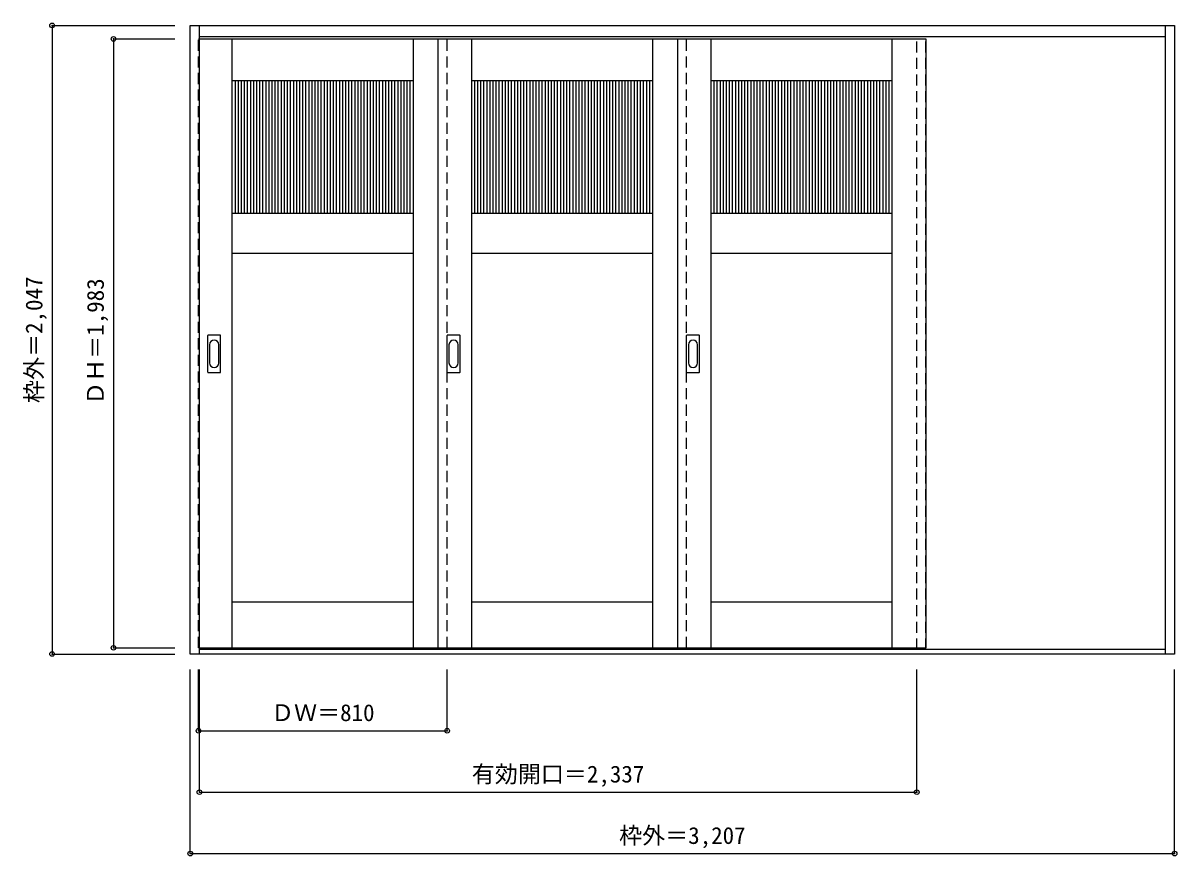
# Model space of a CAD drawing. Units: millimetres, scale not verified. Extents: x -1716 to 2043, y -1954 to 758.
import ezdxf
from ezdxf.enums import TextEntityAlignment as Align

# ---------------------------------------------------------------- set-up
doc = ezdxf.new("R2010")
doc.units = ezdxf.units.MM
doc.header["$LTSCALE"] = 30
doc.header["$PDMODE"] = 32
doc.header["$PDSIZE"] = 15
doc.linetypes.add('DASHED1', pattern=[1.8, 1.2, -0.6])
doc.layers.add('0-0', color=4, linetype='Continuous')
doc.layers.add('0-1_寸法', color=7, linetype='Continuous')
doc.styles.add('ＭＳ ゴシック', font='')
doc.styles.get('ＭＳ ゴシック').set_extended_font_data('MS Gothic')

msp = doc.modelspace()

# ---------------------------------------------------------------- linework, layer by layer
at = {"layer": '0-0', "color": 3}
for p, q in [((-1171.48, -1296.54), (-1171.48, 750.46)), ((-1171.48, 750.46), (2035.52, 750.46)), ((-1141.48, -1296.54), (-1141.48, 750.46)), ((-1141.48, 714.46), (2005.52, 714.46)), ((2005.52, -1296.54), (2005.52, 750.46)), ((2035.52, 750.46), (2035.52, -1296.54)), ((-1141.48, 706.46), (1225.52, 706.46)), ((-1034.48, -1276.54), (-1034.48, 706.46)), ((-444.48, -1276.54), (-444.48, 706.46)), ((-364.48, 706.46), (-364.48, -1276.54)), ((-254.48, -1276.54), (-254.48, 706.46)), ((335.52, -1276.54), (335.52, 706.46)), ((415.52, 706.46), (415.52, -1276.54)), ((525.52, -1276.54), (525.52, 706.46)), ((1115.52, -1276.54), (1115.52, 706.46)), ((1225.52, 706.46), (1225.52, -1276.54)), ((-1114.48, -378.54), (-1114.48, -259.54)), ((-1073.98, -258.04), (-1112.98, -258.04)), ((-1072.48, -378.54), (-1072.48, -259.54)), ((-334.48, -378.54), (-334.48, -259.54)), ((-293.98, -258.04), (-332.98, -258.04)), ((-292.48, -378.54), (-292.48, -259.54)), ((445.52, -378.54), (445.52, -259.54)), ((486.02, -258.04), (447.02, -258.04)), ((487.52, -378.54), (487.52, -259.54)), ((-1112.98, -380.04), (-1073.98, -380.04)), ((-332.98, -380.04), (-293.98, -380.04)), ((447.02, -380.04), (486.02, -380.04)), ((-1034.48, -1126.54), (-444.48, -1126.54)), ((-254.48, -1126.54), (335.52, -1126.54)), ((525.52, -1126.54), (1115.52, -1126.54)), ((-1141.48, -1276.54), (1225.52, -1276.54)), ((2035.52, -1296.54), (-1171.48, -1296.54)), ((2005.52, -1281.54), (-1141.48, -1281.54))]:
    msp.add_line(p, q, dxfattribs=at)
at = {"layer": '0-0', "linetype": 'DASHED1'}
for p, q in [((1195.52, -1281.54), (1195.52, 714.46)), ((1225.52, -1281.54), (1225.52, 714.46)), ((-334.48, -1276.54), (-334.48, 706.46)), ((445.52, -1276.54), (445.52, 706.46))]:
    msp.add_line(p, q, dxfattribs=at)
at = {"layer": '0-0', "color": 7}
for p, q in [((-1034.48, 571.46), (-444.48, 571.46)), ((-254.48, 571.46), (335.52, 571.46)), ((525.52, 571.46), (1115.52, 571.46)), ((-1034.48, 138.46), (-444.48, 138.46)), ((-254.48, 138.46), (335.52, 138.46)), ((525.52, 138.46), (1115.52, 138.46)), ((-1034.48, 8.46), (-444.48, 8.46)), ((-254.48, 8.46), (335.52, 8.46)), ((525.52, 8.46), (1115.52, 8.46)), ((-1108.48, -289.44), (-1108.48, -348.64)), ((-1078.48, -348.64), (-1078.48, -289.44)), ((-328.48, -289.44), (-328.48, -348.64)), ((-298.48, -348.64), (-298.48, -289.44)), ((451.52, -289.44), (451.52, -348.64)), ((481.52, -348.64), (481.52, -289.44))]:
    msp.add_line(p, q, dxfattribs=at)
at = {"layer": '0-0'}
for p, q in [((-1024.48, 138.46), (-1024.48, 571.46)), ((-1014.48, 138.46), (-1014.48, 571.46)), ((-1004.48, 138.46), (-1004.48, 571.46)), ((-994.48, 138.46), (-994.48, 571.46)), ((-984.48, 138.46), (-984.48, 571.46)), ((-974.48, 138.46), (-974.48, 571.46)), ((-964.48, 138.46), (-964.48, 571.46)), ((-954.48, 138.46), (-954.48, 571.46)), ((-944.48, 138.46), (-944.48, 571.46)), ((-934.48, 138.46), (-934.48, 571.46)), ((-924.48, 138.46), (-924.48, 571.46)), ((-914.48, 138.46), (-914.48, 571.46)), ((-904.48, 138.46), (-904.48, 571.46)), ((-894.48, 138.46), (-894.48, 571.46)), ((-884.48, 138.46), (-884.48, 571.46)), ((-874.48, 138.46), (-874.48, 571.46)), ((-864.48, 138.46), (-864.48, 571.46)), ((-854.48, 138.46), (-854.48, 571.46)), ((-844.48, 138.46), (-844.48, 571.46)), ((-834.48, 138.46), (-834.48, 571.46)), ((-824.48, 138.46), (-824.48, 571.46)), ((-814.48, 138.46), (-814.48, 571.46)), ((-804.48, 138.46), (-804.48, 571.46)), ((-794.48, 138.46), (-794.48, 571.46)), ((-784.48, 138.46), (-784.48, 571.46)), ((-774.48, 138.46), (-774.48, 571.46)), ((-764.48, 138.46), (-764.48, 571.46)), ((-754.48, 138.46), (-754.48, 571.46)), ((-744.48, 138.46), (-744.48, 571.46)), ((-734.48, 138.46), (-734.48, 571.46)), ((-724.48, 138.46), (-724.48, 571.46)), ((-714.48, 138.46), (-714.48, 571.46)), ((-704.48, 138.46), (-704.48, 571.46)), ((-694.48, 138.46), (-694.48, 571.46)), ((-684.48, 138.46), (-684.48, 571.46)), ((-674.48, 138.46), (-674.48, 571.46)), ((-664.48, 138.46), (-664.48, 571.46)), ((-654.48, 138.46), (-654.48, 571.46)), ((-644.48, 138.46), (-644.48, 571.46)), ((-634.48, 138.46), (-634.48, 571.46)), ((-624.48, 138.46), (-624.48, 571.46)), ((-614.48, 138.46), (-614.48, 571.46)), ((-604.48, 138.46), (-604.48, 571.46)), ((-594.48, 138.46), (-594.48, 571.46)), ((-584.48, 138.46), (-584.48, 571.46)), ((-574.48, 138.46), (-574.48, 571.46)), ((-564.48, 138.46), (-564.48, 571.46)), ((-554.48, 138.46), (-554.48, 571.46)), ((-544.48, 138.46), (-544.48, 571.46)), ((-534.48, 138.46), (-534.48, 571.46)), ((-524.48, 138.46), (-524.48, 571.46)), ((-514.48, 138.46), (-514.48, 571.46)), ((-504.48, 138.46), (-504.48, 571.46)), ((-494.48, 138.46), (-494.48, 571.46)), ((-484.48, 138.46), (-484.48, 571.46)), ((-474.48, 138.46), (-474.48, 571.46)), ((-464.48, 138.46), (-464.48, 571.46)), ((-454.48, 138.46), (-454.48, 571.46)), ((-244.48, 138.46), (-244.48, 571.46)), ((-234.48, 138.46), (-234.48, 571.46)), ((-224.48, 138.46), (-224.48, 571.46)), ((-214.48, 138.46), (-214.48, 571.46)), ((-204.48, 138.46), (-204.48, 571.46)), ((-194.48, 138.46), (-194.48, 571.46)), ((-184.48, 138.46), (-184.48, 571.46)), ((-174.48, 138.46), (-174.48, 571.46)), ((-164.48, 138.46), (-164.48, 571.46)), ((-154.48, 138.46), (-154.48, 571.46)), ((-144.48, 138.46), (-144.48, 571.46)), ((-134.48, 138.46), (-134.48, 571.46)), ((-124.48, 138.46), (-124.48, 571.46)), ((-114.48, 138.46), (-114.48, 571.46)), ((-104.48, 138.46), (-104.48, 571.46)), ((-94.48, 138.46), (-94.48, 571.46)), ((-84.48, 138.46), (-84.48, 571.46)), ((-74.48, 138.46), (-74.48, 571.46)), ((-64.48, 138.46), (-64.48, 571.46)), ((-54.48, 138.46), (-54.48, 571.46)), ((-44.48, 138.46), (-44.48, 571.46)), ((-34.48, 138.46), (-34.48, 571.46)), ((-24.48, 138.46), (-24.48, 571.46)), ((-14.48, 138.46), (-14.48, 571.46)), ((-4.48, 138.46), (-4.48, 571.46)), ((5.52, 138.46), (5.52, 571.46)), ((15.52, 138.46), (15.52, 571.46)), ((25.52, 138.46), (25.52, 571.46)), ((35.52, 138.46), (35.52, 571.46)), ((45.52, 138.46), (45.52, 571.46)), ((55.52, 138.46), (55.52, 571.46)), ((65.52, 138.46), (65.52, 571.46)), ((75.52, 138.46), (75.52, 571.46)), ((85.52, 138.46), (85.52, 571.46)), ((95.52, 138.46), (95.52, 571.46)), ((105.52, 138.46), (105.52, 571.46)), ((115.52, 138.46), (115.52, 571.46)), ((125.52, 138.46), (125.52, 571.46)), ((135.52, 138.46), (135.52, 571.46)), ((145.52, 138.46), (145.52, 571.46)), ((155.52, 138.46), (155.52, 571.46)), ((165.52, 138.46), (165.52, 571.46)), ((175.52, 138.46), (175.52, 571.46)), ((185.52, 138.46), (185.52, 571.46)), ((195.52, 138.46), (195.52, 571.46)), ((205.52, 138.46), (205.52, 571.46)), ((215.52, 138.46), (215.52, 571.46)), ((225.52, 138.46), (225.52, 571.46)), ((235.52, 138.46), (235.52, 571.46)), ((245.52, 138.46), (245.52, 571.46)), ((255.52, 138.46), (255.52, 571.46)), ((265.52, 138.46), (265.52, 571.46)), ((275.52, 138.46), (275.52, 571.46)), ((285.52, 138.46), (285.52, 571.46)), ((295.52, 138.46), (295.52, 571.46)), ((305.52, 138.46), (305.52, 571.46)), ((315.52, 138.46), (315.52, 571.46)), ((325.52, 138.46), (325.52, 571.46)), ((535.52, 138.46), (535.52, 571.46)), ((545.52, 138.46), (545.52, 571.46)), ((555.52, 138.46), (555.52, 571.46)), ((565.52, 138.46), (565.52, 571.46)), ((575.52, 138.46), (575.52, 571.46)), ((585.52, 138.46), (585.52, 571.46)), ((595.52, 138.46), (595.52, 571.46)), ((605.52, 138.46), (605.52, 571.46)), ((615.52, 138.46), (615.52, 571.46)), ((625.52, 138.46), (625.52, 571.46)), ((635.52, 138.46), (635.52, 571.46)), ((645.52, 138.46), (645.52, 571.46)), ((655.52, 138.46), (655.52, 571.46)), ((665.52, 138.46), (665.52, 571.46)), ((675.52, 138.46), (675.52, 571.46)), ((685.52, 138.46), (685.52, 571.46)), ((695.52, 138.46), (695.52, 571.46)), ((705.52, 138.46), (705.52, 571.46)), ((715.52, 138.46), (715.52, 571.46)), ((725.52, 138.46), (725.52, 571.46)), ((735.52, 138.46), (735.52, 571.46)), ((745.52, 138.46), (745.52, 571.46)), ((755.52, 138.46), (755.52, 571.46)), ((765.52, 138.46), (765.52, 571.46)), ((775.52, 138.46), (775.52, 571.46)), ((785.52, 138.46), (785.52, 571.46)), ((795.52, 138.46), (795.52, 571.46)), ((805.52, 138.46), (805.52, 571.46)), ((815.52, 138.46), (815.52, 571.46)), ((825.52, 138.46), (825.52, 571.46)), ((835.52, 138.46), (835.52, 571.46)), ((845.52, 138.46), (845.52, 571.46)), ((855.52, 138.46), (855.52, 571.46)), ((865.52, 138.46), (865.52, 571.46)), ((875.52, 138.46), (875.52, 571.46)), ((885.52, 138.46), (885.52, 571.46)), ((895.52, 138.46), (895.52, 571.46)), ((905.52, 138.46), (905.52, 571.46)), ((915.52, 138.46), (915.52, 571.46)), ((925.52, 138.46), (925.52, 571.46)), ((935.52, 138.46), (935.52, 571.46)), ((945.52, 138.46), (945.52, 571.46)), ((955.52, 138.46), (955.52, 571.46)), ((965.52, 138.46), (965.52, 571.46)), ((975.52, 138.46), (975.52, 571.46)), ((985.52, 138.46), (985.52, 571.46)), ((995.52, 138.46), (995.52, 571.46)), ((1005.52, 138.46), (1005.52, 571.46)), ((1015.52, 138.46), (1015.52, 571.46)), ((1025.52, 138.46), (1025.52, 571.46)), ((1035.52, 138.46), (1035.52, 571.46)), ((1045.52, 138.46), (1045.52, 571.46)), ((1055.52, 138.46), (1055.52, 571.46)), ((1065.52, 138.46), (1065.52, 571.46)), ((1075.52, 138.46), (1075.52, 571.46)), ((1085.52, 138.46), (1085.52, 571.46)), ((1095.52, 138.46), (1095.52, 571.46)), ((1105.52, 138.46), (1105.52, 571.46))]:
    msp.add_line(p, q, dxfattribs=at)
at = {"layer": '0-0', "linetype": 'DASHED1'}
msp.add_lwpolyline([(-1141.48, -1276.54), (-1144.48, -1276.54), (-1144.48, 706.46), (-1141.48, 706.46)], dxfattribs=at)
at = {"layer": '0-0', "color": 3}
for centre, start, end in [((-1112.98, -259.54), 90, 180), ((-1073.98, -259.54), 0, 90), ((-332.98, -259.54), 90, 180), ((-293.98, -259.54), 0, 90), ((447.02, -259.54), 90, 180), ((486.02, -259.54), 0, 90), ((-1112.98, -378.54), 180, 270), ((-1073.98, -378.54), 270, 0), ((-332.98, -378.54), 180, 270), ((-293.98, -378.54), 270, 0), ((447.02, -378.54), 180, 270), ((486.02, -378.54), 270, 0)]:
    msp.add_arc(centre, 1.5, start, end, dxfattribs=at)
at = {"layer": '0-0', "color": 7}
for centre, start, end in [((-1093.48, -289.44), 0, 180), ((-313.48, -289.44), 0, 180), ((466.52, -289.44), 0, 180), ((-1093.48, -348.64), 180, 0), ((-313.48, -348.64), 180, 0), ((466.52, -348.64), 180, 0)]:
    msp.add_arc(centre, 15, start, end, dxfattribs=at)
at = {"layer": '0-1_寸法', "color": 4}
for p, q in [((-1621.48, 750.46), (-1621.48, -1296.54)), ((-1621.48, 750.46), (-1221.48, 750.46)), ((-1421.48, 706.46), (-1221.48, 706.46)), ((-1421.48, 706.46), (-1421.48, -1276.54)), ((-1421.48, -1276.54), (-1221.48, -1276.54)), ((-1621.48, -1296.54), (-1221.48, -1296.54)), ((-1171.48, -1946.54), (-1171.48, -1346.54)), ((-1144.48, -1546.54), (-1144.48, -1346.54)), ((-1141.48, -1746.54), (-1141.48, -1346.54))]:
    msp.add_line(p, q, dxfattribs=at)
for points in [[(-1171.48, -1946.54), (2035.52, -1946.54), (2035.52, -1346.54)], [(-1144.48, -1546.54), (-334.48, -1546.54), (-334.48, -1346.54)], [(-1141.48, -1746.54), (1195.52, -1746.54), (1195.52, -1346.54)]]:
    msp.add_lwpolyline(points, dxfattribs=at)
at = {"layer": '0-1_寸法'}
for p in [(-1621.48, 750.46), (-1421.48, 706.46), (-1421.48, -1276.54), (-1621.48, -1296.54), (-1144.48, -1546.54), (-334.48, -1546.54), (-1141.48, -1746.54), (1195.52, -1746.54), (-1171.48, -1946.54), (2035.52, -1946.54)]:
    msp.add_point(p, dxfattribs=at)

# ---------------------------------------------------------------- texts
at = {"layer": '0-1_寸法', "style": 'ＭＳ ゴシック'}
for s, p in [('枠外＝2,047', (-1636.48, -479.29)), ('ＤＨ＝1,983', (-1436.48, -485.29))]:
    msp.add_text(s, height=54.99, rotation=90, dxfattribs=at).set_placement(p, align=Align.BOTTOM_LEFT)
for s, p in [('ＤＷ＝810', (-908.23, -1531.54)), ('有効開口＝2,337', (-254.23, -1731.54)), ('枠外＝3,207', (225.77, -1931.54))]:
    msp.add_text(s, height=54.99, dxfattribs=at).set_placement(p, align=Align.BOTTOM_LEFT)

doc.saveas('drawing.dxf')
